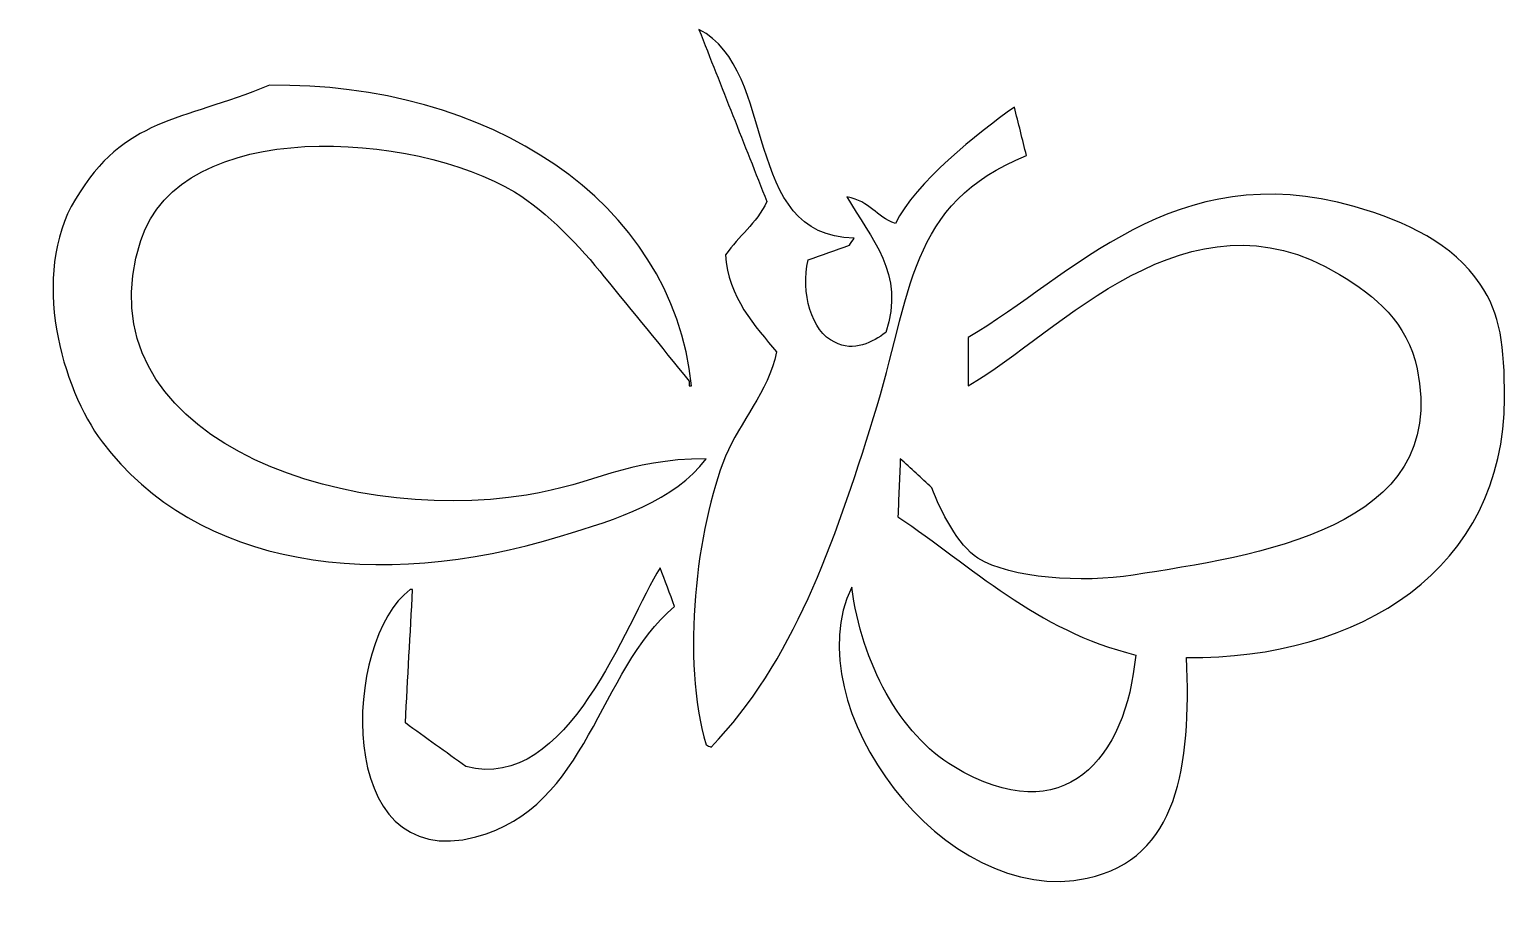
# Model space of a CAD drawing. Header units: centimetres. Extents: x -11.6 to 9.5, y -6.7 to 5.9.
import ezdxf

# ---------------------------------------------------------------- set-up
doc = ezdxf.new("R2010")
doc.units = ezdxf.units.CM
doc.header["$MEASUREMENT"] = 0
doc.layers.add('Camada 1', color=7, linetype='Continuous')

msp = doc.modelspace()

# ---------------------------------------------------------------- linework, layer by layer
at = {"layer": 'Camada 1'}
for points, knots in [([(0.50898, 0.33179), (-0.05837, -1.49558), (-0.64582, -3.17079), (-1.81438, -4.38428), (-1.81438, -4.38428), (-1.8375, -4.37272), (-1.86063, -4.36116), (-1.88373, -4.34959), (-1.88373, -4.34959), (-2.24404, -3.15243), (-2.02475, -1.23703), (-1.60631, -0.22304), (-1.60631, -0.22304), (-1.39874, 0.27999), (-1.00118, 0.68348), (-0.8781, 1.26807), (-0.8781, 1.26807), (-1.17303, 1.62579), (-1.58208, 2.05957), (-1.60631, 2.65515), (-1.60631, 2.65515), (-1.41978, 2.93762), (-1.1676, 3.09251), (-1.01682, 3.41802), (-1.01682, 3.41802), (-1.34043, 4.23863), (-1.66415, 5.0595), (-1.98776, 5.8801), (-1.98776, 5.8801), (-0.8419, 5.30167), (-1.39483, 2.91065), (0.23157, 2.89788), (0.23157, 2.89788), (0.20845, 2.86319), (0.18532, 2.82851), (0.16222, 2.79385), (0.16222, 2.79385), (-0.03426, 2.7245), (-0.23079, 2.65513), (-0.4273, 2.58578), (-0.4273, 2.58578), (-0.53202, 2.11861), (-0.38272, 1.55605), (-0.04585, 1.40677), (-0.04585, 1.40677), (0.21889, 1.26059), (0.50096, 1.41312), (0.68236, 1.54549), (0.68236, 1.54549), (0.96671, 2.3965), (0.46982, 2.88579), (0.12753, 3.4874), (0.12753, 3.4874), (0.46773, 3.42041), (0.537, 3.20313), (0.82106, 3.10595), (0.82106, 3.10595), (1.10144, 3.69158), (1.9992, 4.39688), (2.52024, 4.77044), (2.52024, 4.77044), (2.57803, 4.53927), (2.63584, 4.30805), (2.69362, 4.07689), (2.69362, 4.07689), (0.9906, 3.39228), (1.05942, 2.10463), (0.50898, 0.33179)], [0, 0, 0, 0, 0.05555556, 0.05555556, 0.05555556, 0.05555556, 0.11111111, 0.11111111, 0.11111111, 0.11111111, 0.16666667, 0.16666667, 0.16666667, 0.16666667, 0.22222222, 0.22222222, 0.22222222, 0.22222222, 0.27777778, 0.27777778, 0.27777778, 0.27777778, 0.33333333, 0.33333333, 0.33333333, 0.33333333, 0.38888889, 0.38888889, 0.38888889, 0.38888889, 0.44444444, 0.44444444, 0.44444444, 0.44444444, 0.5, 0.5, 0.5, 0.5, 0.55555556, 0.55555556, 0.55555556, 0.55555556, 0.61111111, 0.61111111, 0.61111111, 0.61111111, 0.66666667, 0.66666667, 0.66666667, 0.66666667, 0.72222222, 0.72222222, 0.72222222, 0.72222222, 0.77777778, 0.77777778, 0.77777778, 0.77777778, 0.83333333, 0.83333333, 0.83333333, 0.83333333, 0.88888889, 0.88888889, 0.88888889, 0.88888889, 1, 1, 1, 1]), ([(-2.12648, 0.85193), (-2.531, 1.34892), (-2.93566, 1.84605), (-3.34018, 2.34304), (-3.34018, 2.34304), (-3.68094, 2.77172), (-4.14674, 3.26863), (-4.62322, 3.55674), (-4.62322, 3.55674), (-6.06292, 4.42722), (-9.39625, 4.6451), (-9.96346, 2.86321), (-9.96346, 2.86321), (-10.84519, 0.09335), (-7.16455, -1.21801), (-4.44982, -0.77788), (-4.44982, -0.77788), (-3.447, -0.61529), (-3.05687, -0.26872), (-1.88373, -0.25774), (-1.88373, -0.25774), (-2.34061, -0.86536), (-3.145, -1.11777), (-3.96436, -1.3674), (-3.96436, -1.3674), (-6.58821, -2.16679), (-9.15937, -1.8219), (-10.5183, -0.01501), (-10.5183, -0.01501), (-11.08797, 0.74244), (-11.55494, 2.36431), (-10.89975, 3.4527), (-10.89975, 3.4527), (-10.19045, 4.63094), (-9.41877, 4.55011), (-8.12559, 5.08253), (-8.12559, 5.08253), (-5.0124, 5.12272), (-2.37379, 3.45299), (-2.09179, 0.78257), (-2.09179, 0.78257), (-2.10335, 0.78257), (-2.11491, 0.78257), (-2.12648, 0.78257), (-2.12648, 0.78257), (-2.12648, 0.80571), (-2.12648, 0.82883), (-2.12648, 0.85193)], [0, 0, 0, 0, 0.07692308, 0.07692308, 0.07692308, 0.07692308, 0.15384615, 0.15384615, 0.15384615, 0.15384615, 0.23076923, 0.23076923, 0.23076923, 0.23076923, 0.30769231, 0.30769231, 0.30769231, 0.30769231, 0.38461538, 0.38461538, 0.38461538, 0.38461538, 0.46153846, 0.46153846, 0.46153846, 0.46153846, 0.53846154, 0.53846154, 0.53846154, 0.53846154, 0.61538462, 0.61538462, 0.61538462, 0.61538462, 0.69230769, 0.69230769, 0.69230769, 0.69230769, 0.76923077, 0.76923077, 0.76923077, 0.76923077, 0.84615385, 0.84615385, 0.84615385, 0.84615385, 1, 1, 1, 1]), ([(4.98232, -3.10123), (5.04381, -4.66603), (4.86373, -5.9704), (3.56058, -6.25684), (3.56058, -6.25684), (1.52001, -6.70536), (-0.63124, -3.78788), (0.19691, -2.09561), (0.19691, -2.09561), (0.33471, -3.17688), (0.88215, -4.19786), (1.65334, -4.66172), (1.65334, -4.66172), (3.24351, -5.61814), (4.11841, -4.53562), (4.25411, -3.06657), (4.25411, -3.06657), (2.82642, -2.71237), (1.9149, -1.79773), (0.85578, -1.08997), (0.85578, -1.08997), (0.86734, -0.81258), (0.8789, -0.53511), (0.89047, -0.25772), (0.89047, -0.25772), (1.04073, -0.39641), (1.19101, -0.53514), (1.34129, -0.67386), (1.34129, -0.67386), (1.46332, -1.00549), (1.71689, -1.50134), (2.00016, -1.67949), (2.00016, -1.67949), (2.46509, -1.97191), (3.48966, -2.03771), (4.21949, -1.92222), (4.21949, -1.92222), (5.9477, -1.6488), (8.76178, -1.26939), (8.27669, 1.02532), (8.27669, 1.02532), (8.13498, 1.69575), (7.67926, 2.06863), (7.16703, 2.37771), (7.16703, 2.37771), (4.99054, 3.6911), (3.17661, 1.55004), (1.86145, 0.78256), (1.86145, 0.78256), (1.86145, 1.01373), (1.86145, 1.24495), (1.86145, 1.47609), (1.86145, 1.47609), (3.35219, 2.34551), (4.79859, 4.08041), (7.3751, 3.34865), (7.3751, 3.34865), (8.13887, 3.13172), (8.78366, 2.81538), (9.17829, 2.23899), (9.17829, 2.23899), (9.47013, 1.81272), (9.52511, 1.3515), (9.52505, 0.60916), (9.52505, 0.60916), (9.52484, -1.83803), (7.45551, -3.12917), (4.98232, -3.10123)], [0, 0, 0, 0, 0.05555556, 0.05555556, 0.05555556, 0.05555556, 0.11111111, 0.11111111, 0.11111111, 0.11111111, 0.16666667, 0.16666667, 0.16666667, 0.16666667, 0.22222222, 0.22222222, 0.22222222, 0.22222222, 0.27777778, 0.27777778, 0.27777778, 0.27777778, 0.33333333, 0.33333333, 0.33333333, 0.33333333, 0.38888889, 0.38888889, 0.38888889, 0.38888889, 0.44444444, 0.44444444, 0.44444444, 0.44444444, 0.5, 0.5, 0.5, 0.5, 0.55555556, 0.55555556, 0.55555556, 0.55555556, 0.61111111, 0.61111111, 0.61111111, 0.61111111, 0.66666667, 0.66666667, 0.66666667, 0.66666667, 0.72222222, 0.72222222, 0.72222222, 0.72222222, 0.77777778, 0.77777778, 0.77777778, 0.77777778, 0.83333333, 0.83333333, 0.83333333, 0.83333333, 0.88888889, 0.88888889, 0.88888889, 0.88888889, 1, 1, 1, 1]), ([(-6.07965, -2.13029), (-6.11434, -2.76595), (-6.149, -3.40185), (-6.18368, -4.03751), (-6.18368, -4.03751), (-5.89473, -4.24555), (-5.6057, -4.45365), (-5.31675, -4.66169), (-5.31675, -4.66169), (-3.84934, -5.04237), (-3.03382, -2.59934), (-2.54259, -1.81816), (-2.54259, -1.81816), (-2.47324, -2.00308), (-2.40387, -2.18807), (-2.33452, -2.37299), (-2.33452, -2.37299), (-3.4404, -3.30152), (-3.56049, -5.2425), (-5.17805, -5.66729), (-5.17805, -5.66729), (-7.23336, -6.20704), (-7.07612, -2.83164), (-6.11433, -2.13023), (-6.11433, -2.13023), (-6.10277, -2.13029), (-6.09121, -2.13029), (-6.07965, -2.13029)], [0, 0, 0, 0, 0.125, 0.125, 0.125, 0.125, 0.25, 0.25, 0.25, 0.25, 0.375, 0.375, 0.375, 0.375, 0.5, 0.5, 0.5, 0.5, 0.625, 0.625, 0.625, 0.625, 0.75, 0.75, 0.75, 0.75, 1, 1, 1, 1])]:
    msp.add_open_spline(points, degree=3, knots=knots, dxfattribs=at)

doc.saveas('drawing.dxf')
